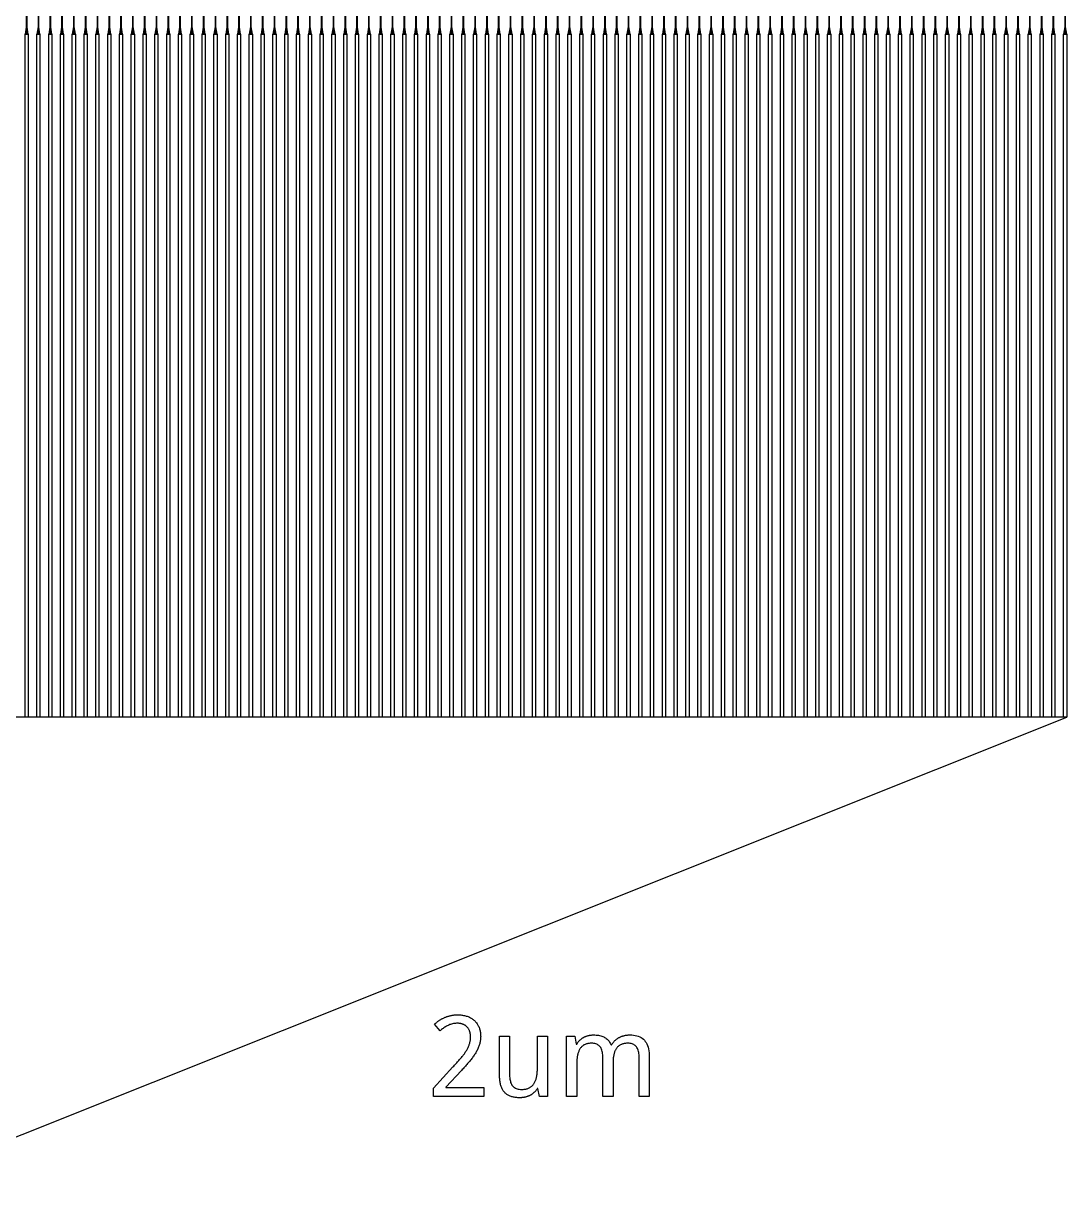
# Model space of a CAD drawing. Extents: x 0 to 762, y 0 to 762.
# Drawn here: x 139.9 to 241.4, y 393.7 to 506.9 of the extents above; entities that cross this region are included whole.
import ezdxf

# ---------------------------------------------------------------- set-up
doc = ezdxf.new("R2010")
doc.units = 0
doc.layers.get('0').update_dxf_attribs({"linetype": 'CONTINUOUS'})

msp = doc.modelspace()

# ---------------------------------------------------------------- linework, layer by layer
at = {"color": 0}
for points in [[(140.199, 507.99), (140.218, 507.99), (140.218, 505.89), (140.199, 505.89), (140.199, 507.99)], [(141.347, 507.99), (141.367, 507.99), (141.367, 505.89), (141.347, 505.89), (141.347, 507.99)], [(142.496, 507.99), (142.515, 507.99), (142.515, 505.89), (142.496, 505.89), (142.496, 507.99)], [(143.644, 507.99), (143.664, 507.99), (143.664, 505.89), (143.644, 505.89), (143.644, 507.99)], [(144.793, 507.99), (144.813, 507.99), (144.813, 505.89), (144.793, 505.89), (144.793, 507.99)], [(145.942, 507.99), (145.961, 507.99), (145.961, 505.89), (145.942, 505.89), (145.942, 507.99)], [(147.09, 507.99), (147.11, 507.99), (147.11, 505.89), (147.09, 505.89), (147.09, 507.99)], [(148.239, 507.99), (148.26, 507.99), (148.26, 505.89), (148.239, 505.89), (148.239, 507.99)], [(149.388, 507.99), (149.408, 507.99), (149.408, 505.89), (149.388, 505.89), (149.388, 507.99)], [(150.536, 507.99), (150.557, 507.99), (150.557, 505.89), (150.536, 505.89), (150.536, 507.99)], [(151.685, 507.99), (151.706, 507.99), (151.706, 505.89), (151.685, 505.89), (151.685, 507.99)], [(152.833, 507.99), (152.854, 507.99), (152.854, 505.89), (152.833, 505.89), (152.833, 507.99)], [(153.983, 507.99), (154.003, 507.99), (154.003, 505.89), (153.983, 505.89), (153.983, 507.99)], [(155.132, 507.99), (155.151, 507.99), (155.151, 505.89), (155.132, 505.89), (155.132, 507.99)], [(156.281, 507.99), (156.3, 507.99), (156.3, 505.89), (156.281, 505.89), (156.281, 507.99)], [(157.429, 507.99), (157.449, 507.99), (157.449, 505.89), (157.429, 505.89), (157.429, 507.99)], [(158.578, 507.99), (158.597, 507.99), (158.597, 505.89), (158.578, 505.89), (158.578, 507.99)], [(159.726, 507.99), (159.746, 507.99), (159.746, 505.89), (159.726, 505.89), (159.726, 507.99)], [(160.875, 507.99), (160.894, 507.99), (160.894, 505.89), (160.875, 505.89), (160.875, 507.99)], [(162.024, 507.99), (162.043, 507.99), (162.043, 505.89), (162.024, 505.89), (162.024, 507.99)], [(163.172, 507.99), (163.193, 507.99), (163.193, 505.89), (163.172, 505.89), (163.172, 507.99)], [(164.321, 507.99), (164.342, 507.99), (164.342, 505.89), (164.321, 505.89), (164.321, 507.99)], [(165.469, 507.99), (165.49, 507.99), (165.49, 505.89), (165.469, 505.89), (165.469, 507.99)], [(166.618, 507.99), (166.639, 507.99), (166.639, 505.89), (166.618, 505.89), (166.618, 507.99)], [(167.768, 507.99), (167.788, 507.99), (167.788, 505.89), (167.768, 505.89), (167.768, 507.99)], [(168.917, 507.99), (168.936, 507.99), (168.936, 505.89), (168.917, 505.89), (168.917, 507.99)], [(170.065, 507.99), (170.085, 507.99), (170.085, 505.89), (170.065, 505.89), (170.065, 507.99)], [(171.214, 507.99), (171.233, 507.99), (171.233, 505.89), (171.214, 505.89), (171.214, 507.99)], [(172.362, 507.99), (172.382, 507.99), (172.382, 505.89), (172.362, 505.89), (172.362, 507.99)], [(173.511, 507.99), (173.531, 507.99), (173.531, 505.89), (173.511, 505.89), (173.511, 507.99)], [(174.66, 507.99), (174.679, 507.99), (174.679, 505.89), (174.66, 505.89), (174.66, 507.99)], [(175.808, 507.99), (175.828, 507.99), (175.828, 505.89), (175.808, 505.89), (175.808, 507.99)], [(176.957, 507.99), (176.978, 507.99), (176.978, 505.89), (176.957, 505.89), (176.957, 507.99)], [(178.106, 507.99), (178.126, 507.99), (178.126, 505.89), (178.106, 505.89), (178.106, 507.99)], [(179.254, 507.99), (179.275, 507.99), (179.275, 505.89), (179.254, 505.89), (179.254, 507.99)], [(180.403, 507.99), (180.424, 507.99), (180.424, 505.89), (180.403, 505.89), (180.403, 507.99)], [(181.551, 507.99), (181.572, 507.99), (181.572, 505.89), (181.551, 505.89), (181.551, 507.99)], [(182.701, 507.99), (182.721, 507.99), (182.721, 505.89), (182.701, 505.89), (182.701, 507.99)], [(183.85, 507.99), (183.869, 507.99), (183.869, 505.89), (183.85, 505.89), (183.85, 507.99)], [(184.999, 507.99), (185.018, 507.99), (185.018, 505.89), (184.999, 505.89), (184.999, 507.99)], [(186.147, 507.99), (186.167, 507.99), (186.167, 505.89), (186.147, 505.89), (186.147, 507.99)], [(187.296, 507.99), (187.315, 507.99), (187.315, 505.89), (187.296, 505.89), (187.296, 507.99)], [(188.444, 507.99), (188.464, 507.99), (188.464, 505.89), (188.444, 505.89), (188.444, 507.99)], [(189.593, 507.99), (189.612, 507.99), (189.612, 505.89), (189.593, 505.89), (189.593, 507.99)], [(190.742, 507.99), (190.763, 507.99), (190.763, 505.89), (190.742, 505.89), (190.742, 507.99)], [(191.89, 507.99), (191.911, 507.99), (191.911, 505.89), (191.89, 505.89), (191.89, 507.99)], [(193.039, 507.99), (193.06, 507.99), (193.06, 505.89), (193.039, 505.89), (193.039, 507.99)], [(194.188, 507.99), (194.208, 507.99), (194.208, 505.89), (194.188, 505.89), (194.188, 507.99)], [(195.336, 507.99), (195.357, 507.99), (195.357, 505.89), (195.336, 505.89), (195.336, 507.99)], [(196.485, 507.99), (196.506, 507.99), (196.506, 505.89), (196.485, 505.89), (196.485, 507.99)], [(197.635, 507.99), (197.654, 507.99), (197.654, 505.89), (197.635, 505.89), (197.635, 507.99)], [(198.783, 507.99), (198.803, 507.99), (198.803, 505.89), (198.783, 505.89), (198.783, 507.99)], [(199.932, 507.99), (199.951, 507.99), (199.951, 505.89), (199.932, 505.89), (199.932, 507.99)], [(201.081, 507.99), (201.1, 507.99), (201.1, 505.89), (201.081, 505.89), (201.081, 507.99)], [(202.229, 507.99), (202.249, 507.99), (202.249, 505.89), (202.229, 505.89), (202.229, 507.99)], [(203.378, 507.99), (203.397, 507.99), (203.397, 505.89), (203.378, 505.89), (203.378, 507.99)], [(204.526, 507.99), (204.546, 507.99), (204.546, 505.89), (204.526, 505.89), (204.526, 507.99)], [(205.675, 507.99), (205.696, 507.99), (205.696, 505.89), (205.675, 505.89), (205.675, 507.99)], [(206.824, 507.99), (206.844, 507.99), (206.844, 505.89), (206.824, 505.89), (206.824, 507.99)], [(207.972, 507.99), (207.993, 507.99), (207.993, 505.89), (207.972, 505.89), (207.972, 507.99)], [(209.121, 507.99), (209.142, 507.99), (209.142, 505.89), (209.121, 505.89), (209.121, 507.99)], [(210.269, 507.99), (210.29, 507.99), (210.29, 505.89), (210.269, 505.89), (210.269, 507.99)], [(211.419, 507.99), (211.439, 507.99), (211.439, 505.89), (211.419, 505.89), (211.419, 507.99)], [(212.568, 507.99), (212.587, 507.99), (212.587, 505.89), (212.568, 505.89), (212.568, 507.99)], [(213.717, 507.99), (213.736, 507.99), (213.736, 505.89), (213.717, 505.89), (213.717, 507.99)], [(214.865, 507.99), (214.885, 507.99), (214.885, 505.89), (214.865, 505.89), (214.865, 507.99)], [(216.014, 507.99), (216.033, 507.99), (216.033, 505.89), (216.014, 505.89), (216.014, 507.99)], [(217.163, 507.99), (217.182, 507.99), (217.182, 505.89), (217.163, 505.89), (217.163, 507.99)], [(218.311, 507.99), (218.331, 507.99), (218.331, 505.89), (218.311, 505.89), (218.311, 507.99)], [(219.46, 507.99), (219.481, 507.99), (219.481, 505.89), (219.46, 505.89), (219.46, 507.99)], [(220.608, 507.99), (220.629, 507.99), (220.629, 505.89), (220.608, 505.89), (220.608, 507.99)], [(221.757, 507.99), (221.778, 507.99), (221.778, 505.89), (221.757, 505.89), (221.757, 507.99)], [(222.906, 507.99), (222.926, 507.99), (222.926, 505.89), (222.906, 505.89), (222.906, 507.99)], [(224.054, 507.99), (224.075, 507.99), (224.075, 505.89), (224.054, 505.89), (224.054, 507.99)], [(225.204, 507.99), (225.224, 507.99), (225.224, 505.89), (225.204, 505.89), (225.204, 507.99)], [(226.353, 507.99), (226.372, 507.99), (226.372, 505.89), (226.353, 505.89), (226.353, 507.99)], [(227.501, 507.99), (227.521, 507.99), (227.521, 505.89), (227.501, 505.89), (227.501, 507.99)], [(228.65, 507.99), (228.669, 507.99), (228.669, 505.89), (228.65, 505.89), (228.65, 507.99)], [(229.799, 507.99), (229.818, 507.99), (229.818, 505.89), (229.799, 505.89), (229.799, 507.99)], [(230.947, 507.99), (230.967, 507.99), (230.967, 505.89), (230.947, 505.89), (230.947, 507.99)], [(232.096, 507.99), (232.115, 507.99), (232.115, 505.89), (232.096, 505.89), (232.096, 507.99)], [(233.244, 507.99), (233.264, 507.99), (233.264, 505.89), (233.244, 505.89), (233.244, 507.99)], [(234.393, 507.99), (234.414, 507.99), (234.414, 505.89), (234.393, 505.89), (234.393, 507.99)], [(235.542, 507.99), (235.563, 507.99), (235.563, 505.89), (235.542, 505.89), (235.542, 507.99)], [(236.69, 507.99), (236.711, 507.99), (236.711, 505.89), (236.69, 505.89), (236.69, 507.99)], [(237.839, 507.99), (237.86, 507.99), (237.86, 505.89), (237.839, 505.89), (237.839, 507.99)], [(238.987, 507.99), (239.008, 507.99), (239.008, 505.89), (238.987, 505.89), (238.987, 507.99)], [(240.138, 507.99), (240.157, 507.99), (240.157, 505.89), (240.138, 505.89), (240.138, 507.99)], [(241.286, 507.99), (241.306, 507.99), (241.306, 505.89), (241.286, 505.89), (241.286, 507.99)], [(140.058, 505.89), (140.358, 505.89), (140.218, 506.79), (140.199, 506.79), (140.058, 505.89)], [(141.207, 505.89), (141.507, 505.89), (141.367, 506.79), (141.347, 506.79), (141.207, 505.89)], [(142.356, 505.89), (142.656, 505.89), (142.515, 506.79), (142.496, 506.79), (142.356, 505.89)], [(143.504, 505.89), (143.804, 505.89), (143.664, 506.79), (143.644, 506.79), (143.504, 505.89)], [(144.653, 505.89), (144.953, 505.89), (144.813, 506.79), (144.793, 506.79), (144.653, 505.89)], [(145.801, 505.89), (146.101, 505.89), (145.961, 506.79), (145.942, 506.79), (145.801, 505.89)], [(146.95, 505.89), (147.25, 505.89), (147.11, 506.79), (147.09, 506.79), (146.95, 505.89)], [(148.099, 505.89), (148.399, 505.89), (148.26, 506.79), (148.239, 506.79), (148.099, 505.89)], [(149.247, 505.89), (149.547, 505.89), (149.408, 506.79), (149.388, 506.79), (149.247, 505.89)], [(150.396, 505.89), (150.696, 505.89), (150.557, 506.79), (150.536, 506.79), (150.396, 505.89)], [(151.546, 505.89), (151.846, 505.89), (151.706, 506.79), (151.685, 506.79), (151.546, 505.89)], [(152.694, 505.89), (152.994, 505.89), (152.854, 506.79), (152.833, 506.79), (152.694, 505.89)], [(153.843, 505.89), (154.143, 505.89), (154.003, 506.79), (153.983, 506.79), (153.843, 505.89)], [(154.992, 505.89), (155.292, 505.89), (155.151, 506.79), (155.132, 506.79), (154.992, 505.89)], [(156.14, 505.89), (156.44, 505.89), (156.3, 506.79), (156.281, 506.79), (156.14, 505.89)], [(157.289, 505.89), (157.589, 505.89), (157.449, 506.79), (157.429, 506.79), (157.289, 505.89)], [(158.438, 505.89), (158.737, 505.89), (158.597, 506.79), (158.578, 506.79), (158.438, 505.89)], [(159.586, 505.89), (159.886, 505.89), (159.746, 506.79), (159.726, 506.79), (159.586, 505.89)], [(160.735, 505.89), (161.035, 505.89), (160.894, 506.79), (160.875, 506.79), (160.735, 505.89)], [(161.883, 505.89), (162.183, 505.89), (162.043, 506.79), (162.024, 506.79), (161.883, 505.89)], [(163.032, 505.89), (163.332, 505.89), (163.193, 506.79), (163.172, 506.79), (163.032, 505.89)], [(164.181, 505.89), (164.481, 505.89), (164.342, 506.79), (164.321, 506.79), (164.181, 505.89)], [(165.331, 505.89), (165.631, 505.89), (165.49, 506.79), (165.469, 506.79), (165.331, 505.89)], [(166.479, 505.89), (166.779, 505.89), (166.639, 506.79), (166.618, 506.79), (166.479, 505.89)], [(167.628, 505.89), (167.928, 505.89), (167.788, 506.79), (167.768, 506.79), (167.628, 505.89)], [(168.776, 505.89), (169.076, 505.89), (168.936, 506.79), (168.917, 506.79), (168.776, 505.89)], [(169.925, 505.89), (170.225, 505.89), (170.085, 506.79), (170.065, 506.79), (169.925, 505.89)], [(171.074, 505.89), (171.374, 505.89), (171.233, 506.79), (171.214, 506.79), (171.074, 505.89)], [(172.222, 505.89), (172.522, 505.89), (172.382, 506.79), (172.362, 506.79), (172.222, 505.89)], [(173.371, 505.89), (173.671, 505.89), (173.531, 506.79), (173.511, 506.79), (173.371, 505.89)], [(174.519, 505.89), (174.819, 505.89), (174.679, 506.79), (174.66, 506.79), (174.519, 505.89)], [(175.668, 505.89), (175.968, 505.89), (175.828, 506.79), (175.808, 506.79), (175.668, 505.89)], [(176.817, 505.89), (177.117, 505.89), (176.978, 506.79), (176.957, 506.79), (176.817, 505.89)], [(177.965, 505.89), (178.265, 505.89), (178.126, 506.79), (178.106, 506.79), (177.965, 505.89)], [(179.115, 505.89), (179.414, 505.89), (179.275, 506.79), (179.254, 506.79), (179.115, 505.89)], [(180.264, 505.89), (180.564, 505.89), (180.424, 506.79), (180.403, 506.79), (180.264, 505.89)], [(181.413, 505.89), (181.712, 505.89), (181.572, 506.79), (181.551, 506.79), (181.413, 505.89)], [(182.561, 505.89), (182.861, 505.89), (182.721, 506.79), (182.701, 506.79), (182.561, 505.89)], [(183.71, 505.89), (184.01, 505.89), (183.869, 506.79), (183.85, 506.79), (183.71, 505.89)], [(184.858, 505.89), (185.158, 505.89), (185.018, 506.79), (184.999, 506.79), (184.858, 505.89)], [(186.007, 505.89), (186.307, 505.89), (186.167, 506.79), (186.147, 506.79), (186.007, 505.89)], [(187.156, 505.89), (187.456, 505.89), (187.315, 506.79), (187.296, 506.79), (187.156, 505.89)], [(188.304, 505.89), (188.604, 505.89), (188.464, 506.79), (188.444, 506.79), (188.304, 505.89)], [(189.453, 505.89), (189.753, 505.89), (189.612, 506.79), (189.593, 506.79), (189.453, 505.89)], [(190.601, 505.89), (190.901, 505.89), (190.761, 506.79), (190.742, 506.79), (190.601, 505.89)], [(191.75, 505.89), (192.05, 505.89), (191.911, 506.79), (191.89, 506.79), (191.75, 505.89)], [(192.899, 505.89), (193.199, 505.89), (193.06, 506.79), (193.039, 506.79), (192.899, 505.89)], [(194.049, 505.89), (194.349, 505.89), (194.208, 506.79), (194.188, 506.79), (194.049, 505.89)], [(195.197, 505.89), (195.497, 505.89), (195.357, 506.79), (195.336, 506.79), (195.197, 505.89)], [(196.346, 505.89), (196.646, 505.89), (196.506, 506.79), (196.485, 506.79), (196.346, 505.89)], [(197.494, 505.89), (197.794, 505.89), (197.654, 506.79), (197.635, 506.79), (197.494, 505.89)], [(198.643, 505.89), (198.943, 505.89), (198.803, 506.79), (198.783, 506.79), (198.643, 505.89)], [(199.792, 505.89), (200.092, 505.89), (199.951, 506.79), (199.932, 506.79), (199.792, 505.89)], [(200.94, 505.89), (201.24, 505.89), (201.1, 506.79), (201.081, 506.79), (200.94, 505.89)], [(202.089, 505.89), (202.389, 505.89), (202.249, 506.79), (202.229, 506.79), (202.089, 505.89)], [(203.237, 505.89), (203.538, 505.89), (203.397, 506.79), (203.378, 506.79), (203.237, 505.89)], [(204.386, 505.89), (204.686, 505.89), (204.546, 506.79), (204.526, 506.79), (204.386, 505.89)], [(205.535, 505.89), (205.835, 505.89), (205.696, 506.79), (205.675, 506.79), (205.535, 505.89)], [(206.683, 505.89), (206.983, 505.89), (206.844, 506.79), (206.824, 506.79), (206.683, 505.89)], [(207.832, 505.89), (208.133, 505.89), (207.993, 506.79), (207.972, 506.79), (207.832, 505.89)], [(208.982, 505.89), (209.282, 505.89), (209.142, 506.79), (209.121, 506.79), (208.982, 505.89)], [(210.131, 505.89), (210.431, 505.89), (210.29, 506.79), (210.269, 506.79), (210.131, 505.89)], [(211.279, 505.89), (211.579, 505.89), (211.439, 506.79), (211.419, 506.79), (211.279, 505.89)], [(212.428, 505.89), (212.728, 505.89), (212.587, 506.79), (212.568, 506.79), (212.428, 505.89)], [(213.576, 505.89), (213.876, 505.89), (213.736, 506.79), (213.717, 506.79), (213.576, 505.89)], [(214.725, 505.89), (215.025, 505.89), (214.885, 506.79), (214.865, 506.79), (214.725, 505.89)], [(215.874, 505.89), (216.174, 505.89), (216.033, 506.79), (216.014, 506.79), (215.874, 505.89)], [(217.022, 505.89), (217.322, 505.89), (217.182, 506.79), (217.163, 506.79), (217.022, 505.89)], [(218.171, 505.89), (218.471, 505.89), (218.331, 506.79), (218.311, 506.79), (218.171, 505.89)], [(219.319, 505.89), (219.619, 505.89), (219.481, 506.79), (219.46, 506.79), (219.319, 505.89)], [(220.468, 505.89), (220.768, 505.89), (220.629, 506.79), (220.608, 506.79), (220.468, 505.89)], [(221.617, 505.89), (221.917, 505.89), (221.778, 506.79), (221.757, 506.79), (221.617, 505.89)], [(222.767, 505.89), (223.067, 505.89), (222.926, 506.79), (222.906, 506.79), (222.767, 505.89)], [(223.915, 505.89), (224.215, 505.89), (224.075, 506.79), (224.054, 506.79), (223.915, 505.89)], [(225.064, 505.89), (225.364, 505.89), (225.224, 506.79), (225.204, 506.79), (225.064, 505.89)], [(226.212, 505.89), (226.513, 505.89), (226.372, 506.79), (226.353, 506.79), (226.212, 505.89)], [(227.361, 505.89), (227.661, 505.89), (227.521, 506.79), (227.501, 506.79), (227.361, 505.89)], [(228.51, 505.89), (228.81, 505.89), (228.669, 506.79), (228.65, 506.79), (228.51, 505.89)], [(229.658, 505.89), (229.958, 505.89), (229.818, 506.79), (229.799, 506.79), (229.658, 505.89)], [(230.807, 505.89), (231.107, 505.89), (230.967, 506.79), (230.947, 506.79), (230.807, 505.89)], [(231.956, 505.89), (232.256, 505.89), (232.115, 506.79), (232.096, 506.79), (231.956, 505.89)], [(233.104, 505.89), (233.404, 505.89), (233.264, 506.79), (233.244, 506.79), (233.104, 505.89)], [(234.253, 505.89), (234.553, 505.89), (234.414, 506.79), (234.393, 506.79), (234.253, 505.89)], [(235.401, 505.89), (235.701, 505.89), (235.563, 506.79), (235.542, 506.79), (235.401, 505.89)], [(236.551, 505.89), (236.851, 505.89), (236.711, 506.79), (236.69, 506.79), (236.551, 505.89)], [(237.7, 505.89), (238, 505.89), (237.86, 506.79), (237.839, 506.79), (237.7, 505.89)], [(238.849, 505.89), (239.149, 505.89), (239.008, 506.79), (238.987, 506.79), (238.849, 505.89)], [(239.997, 505.89), (240.297, 505.89), (240.157, 506.79), (240.138, 506.79), (239.997, 505.89)], [(241.146, 505.89), (241.446, 505.89), (241.306, 506.79), (241.286, 506.79), (241.146, 505.89)], [(140.058, 505.89), (140.358, 505.89), (140.358, 439.412), (140.058, 439.412), (140.058, 505.89)], [(141.207, 505.89), (141.507, 505.89), (141.507, 439.412), (141.207, 439.412), (141.207, 505.89)], [(142.356, 505.89), (142.656, 505.89), (142.656, 439.412), (142.356, 439.412), (142.356, 505.89)], [(143.504, 505.89), (143.804, 505.89), (143.804, 439.412), (143.504, 439.412), (143.504, 505.89)], [(144.653, 505.89), (144.953, 505.89), (144.953, 439.412), (144.653, 439.412), (144.653, 505.89)], [(145.801, 505.89), (146.101, 505.89), (146.101, 439.412), (145.801, 439.412), (145.801, 505.89)], [(146.95, 505.89), (147.25, 505.89), (147.25, 439.412), (146.95, 439.412), (146.95, 505.89)], [(148.099, 505.89), (148.399, 505.89), (148.399, 439.412), (148.099, 439.412), (148.099, 505.89)], [(149.247, 505.89), (149.547, 505.89), (149.547, 439.412), (149.247, 439.412), (149.247, 505.89)], [(150.396, 505.89), (150.696, 505.89), (150.696, 439.412), (150.396, 439.412), (150.396, 505.89)], [(151.546, 505.89), (151.846, 505.89), (151.846, 439.412), (151.546, 439.412), (151.546, 505.89)], [(152.694, 505.89), (152.994, 505.89), (152.994, 439.412), (152.694, 439.412), (152.694, 505.89)], [(153.843, 505.89), (154.143, 505.89), (154.143, 439.412), (153.843, 439.412), (153.843, 505.89)], [(154.992, 505.89), (155.292, 505.89), (155.292, 439.412), (154.992, 439.412), (154.992, 505.89)], [(156.14, 505.89), (156.44, 505.89), (156.44, 439.412), (156.14, 439.412), (156.14, 505.89)], [(157.289, 505.89), (157.589, 505.89), (157.589, 439.412), (157.289, 439.412), (157.289, 505.89)], [(158.438, 505.89), (158.737, 505.89), (158.737, 439.412), (158.438, 439.412), (158.438, 505.89)], [(159.586, 505.89), (159.886, 505.89), (159.886, 439.412), (159.586, 439.412), (159.586, 505.89)], [(160.735, 505.89), (161.035, 505.89), (161.035, 439.412), (160.735, 439.412), (160.735, 505.89)], [(161.883, 505.89), (162.183, 505.89), (162.183, 439.412), (161.883, 439.412), (161.883, 505.89)], [(163.032, 505.89), (163.332, 505.89), (163.332, 439.412), (163.032, 439.412), (163.032, 505.89)], [(164.181, 505.89), (164.481, 505.89), (164.481, 439.412), (164.181, 439.412), (164.181, 505.89)], [(165.331, 505.89), (165.631, 505.89), (165.631, 439.412), (165.331, 439.412), (165.331, 505.89)], [(166.479, 505.89), (166.779, 505.89), (166.779, 439.412), (166.479, 439.412), (166.479, 505.89)], [(167.628, 505.89), (167.928, 505.89), (167.928, 439.412), (167.628, 439.412), (167.628, 505.89)], [(168.776, 505.89), (169.076, 505.89), (169.076, 439.412), (168.776, 439.412), (168.776, 505.89)], [(169.925, 505.89), (170.225, 505.89), (170.225, 439.412), (169.925, 439.412), (169.925, 505.89)], [(171.074, 505.89), (171.374, 505.89), (171.374, 439.412), (171.074, 439.412), (171.074, 505.89)], [(172.222, 505.89), (172.522, 505.89), (172.522, 439.412), (172.222, 439.412), (172.222, 505.89)], [(173.371, 505.89), (173.671, 505.89), (173.671, 439.412), (173.371, 439.412), (173.371, 505.89)], [(174.519, 505.89), (174.819, 505.89), (174.819, 439.412), (174.519, 439.412), (174.519, 505.89)], [(175.668, 505.89), (175.968, 505.89), (175.968, 439.412), (175.668, 439.412), (175.668, 505.89)], [(176.817, 505.89), (177.117, 505.89), (177.117, 439.412), (176.817, 439.412), (176.817, 505.89)], [(177.965, 505.89), (178.265, 505.89), (178.265, 439.412), (177.965, 439.412), (177.965, 505.89)], [(179.115, 505.89), (179.415, 505.89), (179.415, 439.412), (179.115, 439.412), (179.115, 505.89)], [(180.264, 505.89), (180.564, 505.89), (180.564, 439.412), (180.264, 439.412), (180.264, 505.89)], [(181.413, 505.89), (181.712, 505.89), (181.712, 439.412), (181.413, 439.412), (181.413, 505.89)], [(182.561, 505.89), (182.861, 505.89), (182.861, 439.412), (182.561, 439.412), (182.561, 505.89)], [(183.71, 505.89), (184.01, 505.89), (184.01, 439.412), (183.71, 439.412), (183.71, 505.89)], [(184.858, 505.89), (185.158, 505.89), (185.158, 439.412), (184.858, 439.412), (184.858, 505.89)], [(186.007, 505.89), (186.307, 505.89), (186.307, 439.412), (186.007, 439.412), (186.007, 505.89)], [(187.156, 505.89), (187.456, 505.89), (187.456, 439.412), (187.156, 439.412), (187.156, 505.89)], [(188.304, 505.89), (188.604, 505.89), (188.604, 439.412), (188.304, 439.412), (188.304, 505.89)], [(189.453, 505.89), (189.753, 505.89), (189.753, 439.412), (189.453, 439.412), (189.453, 505.89)], [(190.601, 505.89), (190.901, 505.89), (190.901, 439.412), (190.601, 439.412), (190.601, 505.89)], [(191.75, 505.89), (192.05, 505.89), (192.05, 439.412), (191.75, 439.412), (191.75, 505.89)], [(192.899, 505.89), (193.199, 505.89), (193.199, 439.412), (192.899, 439.412), (192.899, 505.89)], [(194.049, 505.89), (194.349, 505.89), (194.349, 439.412), (194.049, 439.412), (194.049, 505.89)], [(195.197, 505.89), (195.497, 505.89), (195.497, 439.412), (195.197, 439.412), (195.197, 505.89)], [(196.346, 505.89), (196.646, 505.89), (196.646, 439.412), (196.346, 439.412), (196.346, 505.89)], [(197.494, 505.89), (197.794, 505.89), (197.794, 439.412), (197.494, 439.412), (197.494, 505.89)], [(198.643, 505.89), (198.943, 505.89), (198.943, 439.412), (198.643, 439.412), (198.643, 505.89)], [(199.792, 505.89), (200.092, 505.89), (200.092, 439.412), (199.792, 439.412), (199.792, 505.89)], [(200.94, 505.89), (201.24, 505.89), (201.24, 439.412), (200.94, 439.412), (200.94, 505.89)], [(202.089, 505.89), (202.389, 505.89), (202.389, 439.412), (202.089, 439.412), (202.089, 505.89)], [(203.237, 505.89), (203.538, 505.89), (203.538, 439.412), (203.237, 439.412), (203.237, 505.89)], [(204.386, 505.89), (204.686, 505.89), (204.686, 439.412), (204.386, 439.412), (204.386, 505.89)], [(205.535, 505.89), (205.835, 505.89), (205.835, 439.412), (205.535, 439.412), (205.535, 505.89)], [(206.683, 505.89), (206.983, 505.89), (206.983, 439.412), (206.683, 439.412), (206.683, 505.89)], [(207.832, 505.89), (208.133, 505.89), (208.133, 439.412), (207.832, 439.412), (207.832, 505.89)], [(208.982, 505.89), (209.282, 505.89), (209.282, 439.412), (208.982, 439.412), (208.982, 505.89)], [(210.131, 505.89), (210.431, 505.89), (210.431, 439.412), (210.131, 439.412), (210.131, 505.89)], [(211.279, 505.89), (211.579, 505.89), (211.579, 439.412), (211.279, 439.412), (211.279, 505.89)], [(212.428, 505.89), (212.728, 505.89), (212.728, 439.412), (212.428, 439.412), (212.428, 505.89)], [(213.576, 505.89), (213.876, 505.89), (213.876, 439.412), (213.576, 439.412), (213.576, 505.89)], [(214.725, 505.89), (215.025, 505.89), (215.025, 439.412), (214.725, 439.412), (214.725, 505.89)], [(215.874, 505.89), (216.174, 505.89), (216.174, 439.412), (215.874, 439.412), (215.874, 505.89)], [(217.022, 505.89), (217.322, 505.89), (217.322, 439.412), (217.022, 439.412), (217.022, 505.89)], [(218.171, 505.89), (218.471, 505.89), (218.471, 439.412), (218.171, 439.412), (218.171, 505.89)], [(219.319, 505.89), (219.619, 505.89), (219.619, 439.412), (219.319, 439.412), (219.319, 505.89)], [(220.468, 505.89), (220.768, 505.89), (220.768, 439.412), (220.468, 439.412), (220.468, 505.89)], [(221.617, 505.89), (221.917, 505.89), (221.917, 439.412), (221.617, 439.412), (221.617, 505.89)], [(222.767, 505.89), (223.067, 505.89), (223.067, 439.412), (222.767, 439.412), (222.767, 505.89)], [(223.915, 505.89), (224.215, 505.89), (224.215, 439.412), (223.915, 439.412), (223.915, 505.89)], [(225.064, 505.89), (225.364, 505.89), (225.364, 439.412), (225.064, 439.412), (225.064, 505.89)], [(226.212, 505.89), (226.513, 505.89), (226.513, 439.412), (226.212, 439.412), (226.212, 505.89)], [(227.361, 505.89), (227.661, 505.89), (227.661, 439.412), (227.361, 439.412), (227.361, 505.89)], [(228.51, 505.89), (228.81, 505.89), (228.81, 439.412), (228.51, 439.412), (228.51, 505.89)], [(229.658, 505.89), (229.958, 505.89), (229.958, 439.412), (229.658, 439.412), (229.658, 505.89)], [(230.807, 505.89), (231.107, 505.89), (231.107, 439.412), (230.807, 439.412), (230.807, 505.89)], [(231.956, 505.89), (232.256, 505.89), (232.256, 439.412), (231.956, 439.412), (231.956, 505.89)], [(233.104, 505.89), (233.404, 505.89), (233.404, 439.412), (233.104, 439.412), (233.104, 505.89)], [(234.253, 505.89), (234.553, 505.89), (234.553, 439.412), (234.253, 439.412), (234.253, 505.89)], [(235.401, 505.89), (235.701, 505.89), (235.701, 439.412), (235.401, 439.412), (235.401, 505.89)], [(236.551, 505.89), (236.851, 505.89), (236.851, 439.412), (236.551, 439.412), (236.551, 505.89)], [(237.7, 505.89), (238, 505.89), (238, 439.412), (237.7, 439.412), (237.7, 505.89)], [(238.849, 505.89), (239.149, 505.89), (239.149, 439.412), (238.849, 439.412), (238.849, 505.89)], [(239.997, 505.89), (240.297, 505.89), (240.297, 439.412), (239.997, 439.412), (239.997, 505.89)], [(241.146, 505.89), (241.446, 505.89), (241.446, 439.412), (241.146, 439.412), (241.146, 505.89)], [(126.998, 393.693), (241.446, 439.412), (12.5497, 439.412), (126.998, 393.693)], [(184.714, 402.464), (179.817, 402.464), (179.817, 403.301), (181.696, 405.349), (181.776, 405.435), (181.854, 405.519), (181.931, 405.603), (182.004, 405.683), (182.078, 405.764), (182.149, 405.843), (182.218, 405.921), (182.286, 405.996), (182.351, 406.069), (182.415, 406.143), (182.478, 406.215), (182.539, 406.286), (182.597, 406.357), (182.654, 406.428), (182.708, 406.499), (182.761, 406.569), (182.813, 406.639), (182.861, 406.708), (182.908, 406.778), (182.953, 406.846), (182.997, 406.915), (183.039, 406.983), (183.079, 407.053), (183.117, 407.121), (183.151, 407.19), (183.185, 407.258), (183.217, 407.328), (183.244, 407.396), (183.272, 407.465), (183.297, 407.533), (183.319, 407.604), (183.339, 407.676), (183.357, 407.749), (183.372, 407.822), (183.385, 407.897), (183.396, 407.974), (183.404, 408.051), (183.41, 408.131), (183.414, 408.21), (183.415, 408.292), (183.414, 408.354), (183.411, 408.415), (183.407, 408.475), (183.4, 408.533), (183.392, 408.589), (183.382, 408.644), (183.369, 408.699), (183.357, 408.75), (183.34, 408.801), (183.324, 408.85), (183.304, 408.897), (183.283, 408.943), (183.261, 408.987), (183.237, 409.031), (183.212, 409.072), (183.185, 409.112), (183.156, 409.151), (183.126, 409.189), (183.094, 409.224), (183.06, 409.258), (183.026, 409.292), (182.992, 409.324), (182.954, 409.353), (182.917, 409.382), (182.878, 409.408), (182.837, 409.433), (182.796, 409.457), (182.753, 409.478), (182.708, 409.497), (182.663, 409.515), (182.617, 409.532), (182.568, 409.547), (182.519, 409.56), (182.469, 409.571), (182.418, 409.581), (182.367, 409.588), (182.313, 409.594), (182.258, 409.599), (182.204, 409.601), (182.147, 409.601), (182.046, 409.6), (181.947, 409.593), (181.85, 409.583), (181.754, 409.568), (181.661, 409.55), (181.569, 409.526), (181.481, 409.499), (181.393, 409.468), (181.307, 409.432), (181.224, 409.392), (181.142, 409.35), (181.061, 409.306), (180.982, 409.26), (180.903, 409.21), (180.825, 409.158), (180.747, 409.106), (180.671, 409.049), (180.594, 408.99), (180.519, 408.929), (180.444, 408.867), (179.897, 409.506), (179.94, 409.543), (179.983, 409.582), (180.029, 409.619), (180.074, 409.656), (180.119, 409.692), (180.167, 409.728), (180.214, 409.763), (180.261, 409.797), (180.31, 409.832), (180.358, 409.865), (180.408, 409.899), (180.458, 409.932), (180.51, 409.964), (180.563, 409.994), (180.615, 410.025), (180.668, 410.054), (180.724, 410.082), (180.778, 410.11), (180.833, 410.135), (180.89, 410.161), (180.947, 410.185), (181.006, 410.207), (181.064, 410.229), (181.124, 410.25), (181.183, 410.271), (181.243, 410.289), (181.304, 410.307), (181.367, 410.324), (181.429, 410.339), (181.492, 410.354), (181.556, 410.368), (181.619, 410.381), (181.685, 410.392), (181.75, 410.401), (181.817, 410.41), (181.883, 410.417), (181.951, 410.422), (182.019, 410.426), (182.089, 410.428), (182.158, 410.429), (182.26, 410.428), (182.36, 410.424), (182.458, 410.415), (182.554, 410.406), (182.649, 410.393), (182.74, 410.376), (182.829, 410.358), (182.918, 410.336), (183.003, 410.311), (183.087, 410.283), (183.169, 410.254), (183.25, 410.221), (183.326, 410.185), (183.401, 410.147), (183.474, 410.107), (183.543, 410.064), (183.611, 410.018), (183.675, 409.969), (183.737, 409.918), (183.796, 409.865), (183.853, 409.81), (183.907, 409.753), (183.958, 409.693), (184.007, 409.631), (184.053, 409.565), (184.096, 409.499), (184.136, 409.429), (184.174, 409.357), (184.21, 409.282), (184.242, 409.204), (184.272, 409.126), (184.3, 409.046), (184.324, 408.964), (184.344, 408.879), (184.362, 408.792), (184.378, 408.704), (184.389, 408.612), (184.397, 408.521), (184.401, 408.425), (184.403, 408.329), (184.401, 408.237), (184.397, 408.149), (184.39, 408.058), (184.379, 407.971), (184.367, 407.883), (184.351, 407.797), (184.332, 407.711), (184.31, 407.626), (184.286, 407.542), (184.258, 407.458), (184.229, 407.376), (184.197, 407.294), (184.164, 407.211), (184.128, 407.129), (184.09, 407.047), (184.05, 406.967), (184.007, 406.885), (183.962, 406.804), (183.915, 406.724), (183.865, 406.643), (183.815, 406.563), (183.763, 406.483), (183.708, 406.403), (183.651, 406.324), (183.593, 406.243), (183.533, 406.164), (183.469, 406.083), (183.406, 406.003), (183.339, 405.922), (183.269, 405.842), (183.2, 405.761), (183.131, 405.679), (183.058, 405.597), (182.985, 405.515), (182.911, 405.431), (182.836, 405.347), (182.76, 405.263), (182.682, 405.176), (182.603, 405.09), (182.524, 405.004), (181.014, 403.399), (181.014, 403.356), (184.714, 403.356), (184.714, 402.464)], [(190.112, 402.464), (189.968, 403.253), (189.914, 403.253), (189.886, 403.207), (189.858, 403.164), (189.828, 403.119), (189.797, 403.078), (189.767, 403.037), (189.733, 402.997), (189.7, 402.958), (189.664, 402.921), (189.629, 402.885), (189.592, 402.85), (189.554, 402.818), (189.517, 402.786), (189.479, 402.756), (189.439, 402.726), (189.4, 402.697), (189.358, 402.669), (189.318, 402.643), (189.275, 402.618), (189.232, 402.594), (189.189, 402.571), (189.144, 402.55), (189.1, 402.531), (189.054, 402.511), (189.008, 402.493), (188.961, 402.476), (188.915, 402.461), (188.867, 402.447), (188.819, 402.433), (188.771, 402.421), (188.721, 402.41), (188.672, 402.4), (188.622, 402.39), (188.572, 402.382), (188.522, 402.375), (188.472, 402.369), (188.421, 402.365), (188.371, 402.361), (188.319, 402.358), (188.268, 402.357), (188.217, 402.356), (188.119, 402.357), (188.026, 402.361), (187.933, 402.367), (187.844, 402.376), (187.757, 402.388), (187.672, 402.4), (187.59, 402.417), (187.51, 402.435), (187.432, 402.457), (187.357, 402.479), (187.285, 402.506), (187.214, 402.535), (187.146, 402.567), (187.081, 402.601), (187.018, 402.638), (186.957, 402.678), (186.899, 402.721), (186.843, 402.767), (186.79, 402.815), (186.739, 402.867), (186.692, 402.921), (186.646, 402.978), (186.601, 403.037), (186.561, 403.1), (186.522, 403.165), (186.486, 403.235), (186.451, 403.306), (186.419, 403.381), (186.39, 403.458), (186.364, 403.537), (186.34, 403.621), (186.319, 403.707), (186.3, 403.797), (186.285, 403.889), (186.271, 403.985), (186.26, 404.083), (186.251, 404.186), (186.244, 404.29), (186.242, 404.399), (186.24, 404.51), (186.24, 408.361), (187.218, 408.361), (187.218, 404.564), (187.221, 404.428), (187.229, 404.299), (187.243, 404.176), (187.263, 404.061), (187.289, 403.953), (187.319, 403.851), (187.357, 403.757), (187.4, 403.669), (187.449, 403.59), (187.503, 403.517), (187.563, 403.45), (187.629, 403.39), (187.701, 403.339), (187.779, 403.293), (187.865, 403.254), (187.956, 403.224), (188.053, 403.199), (188.157, 403.181), (188.267, 403.171), (188.383, 403.167), (188.468, 403.168), (188.551, 403.172), (188.632, 403.179), (188.708, 403.19), (188.783, 403.203), (188.854, 403.218), (188.924, 403.236), (188.99, 403.257), (189.053, 403.281), (189.114, 403.307), (189.171, 403.336), (189.226, 403.368), (189.281, 403.403), (189.331, 403.439), (189.379, 403.479), (189.425, 403.521), (189.469, 403.565), (189.511, 403.612), (189.55, 403.662), (189.586, 403.715), (189.622, 403.771), (189.656, 403.829), (189.686, 403.89), (189.715, 403.954), (189.742, 404.019), (189.767, 404.089), (189.789, 404.16), (189.81, 404.232), (189.828, 404.308), (189.844, 404.386), (189.86, 404.467), (189.874, 404.55), (189.885, 404.636), (189.896, 404.724), (189.904, 404.814), (189.911, 404.906), (189.917, 405.001), (189.921, 405.099), (189.924, 405.197), (189.925, 405.3), (189.925, 408.361), (190.901, 408.361), (190.901, 402.464), (190.112, 402.464)], [(199.835, 402.464), (199.835, 406.261), (199.832, 406.397), (199.824, 406.526), (199.81, 406.649), (199.792, 406.764), (199.767, 406.872), (199.737, 406.974), (199.703, 407.068), (199.663, 407.154), (199.617, 407.235), (199.565, 407.308), (199.508, 407.375), (199.446, 407.435), (199.378, 407.486), (199.304, 407.532), (199.224, 407.571), (199.138, 407.601), (199.044, 407.626), (198.947, 407.643), (198.843, 407.654), (198.733, 407.657), (198.656, 407.657), (198.581, 407.653), (198.508, 407.646), (198.439, 407.638), (198.371, 407.625), (198.306, 407.611), (198.242, 407.594), (198.182, 407.575), (198.124, 407.553), (198.067, 407.529), (198.014, 407.503), (197.961, 407.474), (197.911, 407.443), (197.864, 407.41), (197.817, 407.374), (197.774, 407.336), (197.731, 407.296), (197.69, 407.251), (197.653, 407.206), (197.615, 407.158), (197.582, 407.108), (197.551, 407.057), (197.521, 407.001), (197.493, 406.944), (197.467, 406.886), (197.443, 406.824), (197.419, 406.76), (197.4, 406.692), (197.381, 406.622), (197.364, 406.551), (197.349, 406.478), (197.335, 406.403), (197.322, 406.325), (197.313, 406.246), (197.303, 406.162), (197.296, 406.079), (197.29, 405.992), (197.286, 405.903), (197.283, 405.813), (197.283, 405.718), (197.283, 402.464), (196.3, 402.464), (196.3, 406.261), (196.297, 406.397), (196.289, 406.526), (196.276, 406.649), (196.257, 406.764), (196.233, 406.872), (196.203, 406.974), (196.168, 407.068), (196.128, 407.154), (196.082, 407.235), (196.032, 407.308), (195.976, 407.375), (195.914, 407.435), (195.846, 407.486), (195.772, 407.532), (195.693, 407.571), (195.607, 407.601), (195.515, 407.626), (195.418, 407.643), (195.314, 407.654), (195.204, 407.657), (195.124, 407.656), (195.044, 407.651), (194.968, 407.644), (194.894, 407.635), (194.824, 407.622), (194.757, 407.607), (194.692, 407.589), (194.629, 407.568), (194.568, 407.544), (194.511, 407.518), (194.457, 407.489), (194.404, 407.457), (194.354, 407.422), (194.306, 407.385), (194.258, 407.344), (194.215, 407.301), (194.174, 407.257), (194.133, 407.208), (194.096, 407.158), (194.06, 407.104), (194.028, 407.049), (193.997, 406.99), (193.968, 406.929), (193.942, 406.865), (193.917, 406.8), (193.893, 406.731), (193.872, 406.66), (193.853, 406.588), (193.835, 406.511), (193.818, 406.433), (193.806, 406.353), (193.793, 406.269), (193.783, 406.183), (193.774, 406.096), (193.767, 406.006), (193.76, 405.914), (193.756, 405.818), (193.751, 405.721), (193.75, 405.622), (193.749, 405.519), (193.749, 402.464), (192.771, 402.464), (192.771, 408.361), (193.567, 408.361), (193.706, 407.567), (193.76, 407.567), (193.786, 407.611), (193.813, 407.656), (193.842, 407.699), (193.871, 407.74), (193.9, 407.781), (193.932, 407.821), (193.964, 407.858), (193.997, 407.894), (194.031, 407.929), (194.065, 407.964), (194.101, 407.997), (194.138, 408.031), (194.175, 408.061), (194.212, 408.092), (194.251, 408.121), (194.29, 408.149), (194.329, 408.175), (194.369, 408.201), (194.411, 408.225), (194.453, 408.249), (194.496, 408.271), (194.539, 408.292), (194.583, 408.311), (194.628, 408.329), (194.672, 408.346), (194.718, 408.362), (194.764, 408.378), (194.81, 408.392), (194.857, 408.404), (194.904, 408.415), (194.951, 408.425), (195, 408.435), (195.049, 408.442), (195.097, 408.449), (195.147, 408.456), (195.196, 408.46), (195.244, 408.464), (195.293, 408.467), (195.343, 408.468), (195.392, 408.468), (195.519, 408.467), (195.642, 408.46), (195.76, 408.447), (195.872, 408.431), (195.982, 408.41), (196.086, 408.383), (196.186, 408.353), (196.282, 408.317), (196.374, 408.278), (196.461, 408.232), (196.544, 408.182), (196.624, 408.126), (196.699, 408.067), (196.769, 408), (196.835, 407.929), (196.896, 407.851), (196.953, 407.769), (197.004, 407.682), (197.051, 407.589), (197.094, 407.492), (197.138, 407.492), (197.167, 407.54), (197.196, 407.589), (197.226, 407.636), (197.258, 407.682), (197.29, 407.726), (197.325, 407.769), (197.36, 407.81), (197.396, 407.85), (197.433, 407.889), (197.471, 407.926), (197.511, 407.963), (197.551, 407.997), (197.593, 408.029), (197.635, 408.063), (197.678, 408.093), (197.721, 408.122), (197.765, 408.15), (197.81, 408.176), (197.854, 408.203), (197.9, 408.226), (197.949, 408.251), (197.996, 408.274), (198.044, 408.296), (198.093, 408.315), (198.142, 408.335), (198.192, 408.351), (198.242, 408.368), (198.293, 408.383), (198.343, 408.397), (198.394, 408.41), (198.446, 408.421), (198.499, 408.431), (198.55, 408.44), (198.603, 408.447), (198.656, 408.454), (198.708, 408.46), (198.761, 408.464), (198.814, 408.467), (198.868, 408.468), (198.921, 408.468), (199.104, 408.464), (199.278, 408.449), (199.443, 408.422), (199.599, 408.386), (199.744, 408.34), (199.881, 408.283), (200.008, 408.215), (200.126, 408.139), (200.235, 408.051), (200.333, 407.953), (200.425, 407.844), (200.506, 407.724), (200.578, 407.592), (200.64, 407.446), (200.692, 407.289), (200.735, 407.118), (200.768, 406.936), (200.793, 406.742), (200.807, 406.535), (200.811, 406.315), (200.811, 402.464), (199.835, 402.464)]]:
    msp.add_lwpolyline(points, close=True, dxfattribs=at)

doc.saveas('drawing.dxf')
